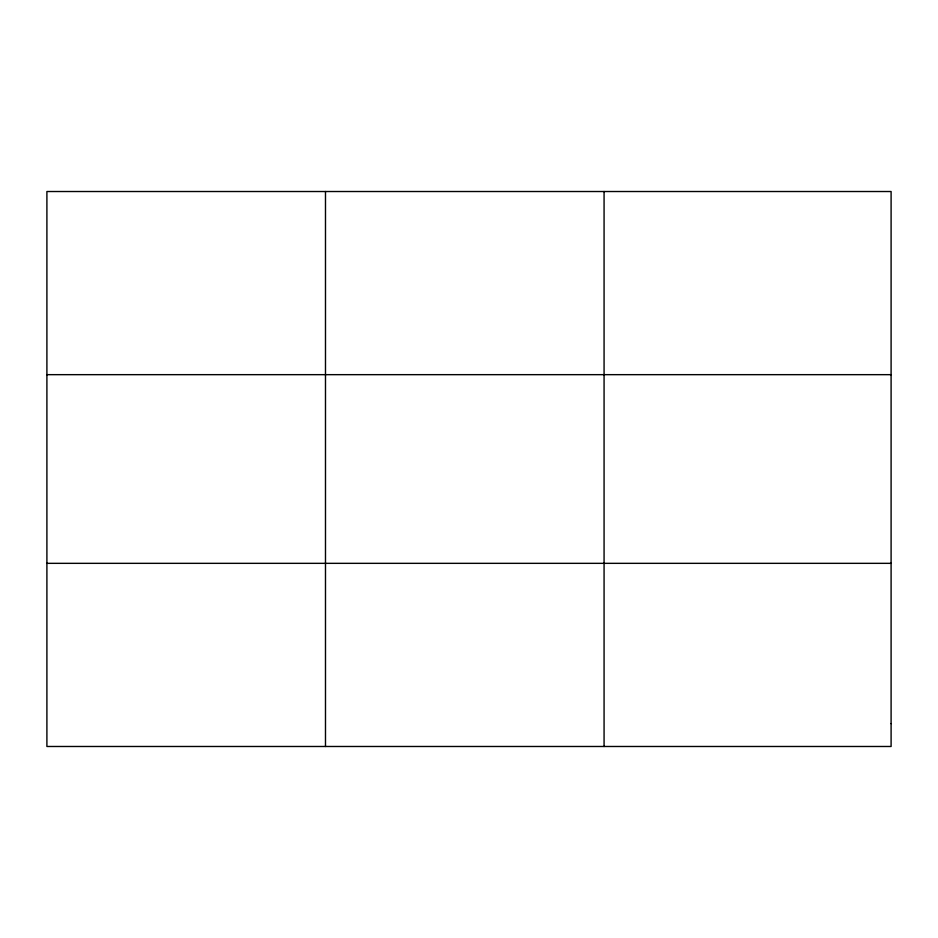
<?xml version="1.0" encoding="UTF-8"?>
<svg xmlns="http://www.w3.org/2000/svg" width="938" height="938" viewBox="0 0 938 938"><rect width="100%" height="100%" fill="white"/><g stroke="black" fill="none" stroke-linecap="round" stroke-linejoin="round"><path stroke-width="1.41" d="M325.486 746.484L325.486 191.516M604.072 746.484L604.072 191.516M46.9 374.661L891.1 374.661M46.9 563.339L891.1 563.339M891.1 723.597L891.1 746.484L46.9 746.484L46.9 191.516L891.1 191.516L891.1 723.597"/></g></svg>
